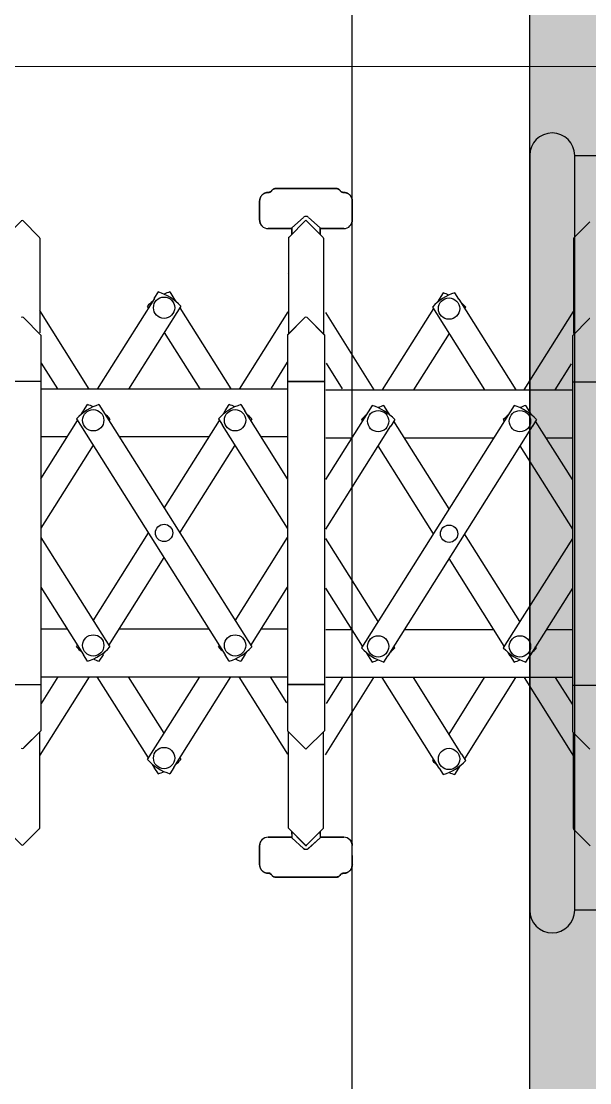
# Model space of a CAD drawing. Header units: millimetres. Extents: x 4836525 to 5356909, y -1773032 to -1295773.
# Drawn here: x 5207400 to 5208041, y -1425779 to -1424583 of the extents above; entities that cross this region are included whole.
import ezdxf

# ---------------------------------------------------------------- set-up
doc = ezdxf.new("R2010")
doc.units = ezdxf.units.MM
doc.header["$LTSCALE"] = 1000
doc.layers.get('DEFPOINTS').update_dxf_attribs({"color": 11})
for name, color, linetype in [('A-FUR', 8, 'Continuous'), ('PAV', 8, 'Continuous'), ('ROAD', 3, 'Continuous'), ('WIN', 8, 'Continuous')]:
    doc.layers.add(name, color=color, linetype=linetype)
doc.layers.add('A-MCAL', color=9, linetype='Continuous', lineweight=25)

# ---------------------------------------------------------------- blocks, each defined once
blk = doc.blocks.new('zw$960B')
at = {"layer": 'WIN', "color": 253, "linetype": 'Continuous'}
for p, q in [((-169.5, -8635.2), (-169.5, -8677)), ((171.7, -8677), (171.7, -8635.2)), ((-332.1, -8675.3), (-350.2, -8657.2)), ((-221.9, -8677), (-241, -8657.9)), ((224.5, -8676.4), (243.6, -8657.4)), ((352.4, -8657.1), (334.3, -8675.2)), ((-332.1, -8675.3), (-332.1, -8675.3)), ((-330.8, -8675.8), (-224.6, -8675.8)), ((-160.9, -8731.4), (-249.2, -8675.8)), ((-221.9, -8677), (223.1, -8677)), ((-161, -8696.2), (-190.2, -8677.8)), ((-160.9, -8955), (-160.9, -8677)), ((-59.9, -8677), (-125.6, -8718.4)), ((-107, -8706.7), (-107, -8677)), ((-97.8, -8736.1), (-4.1, -8677)), ((6.3, -8677), (122.5, -8750.3)), ((62.2, -8677), (138.4, -8725.1)), ((109.2, -8677), (109.2, -8706.7)), ((163.1, -8731.4), (251.4, -8675.8)), ((163.1, -8677), (163.1, -8955)), ((163.1, -8696.2), (193.2, -8677.3)), ((256.9, -8675.8), (225.1, -8675.8)), ((286.6, -8675.8), (256.9, -8675.8)), ((333.1, -8675.7), (286.6, -8675.8)), ((334.3, -8675.2), (334.3, -8675.2)), ((-136.2, -8725), (-143.4, -8729.5)), ((-132.8, -8722.9), (-136.2, -8725.1)), ((-136.2, -8725.1), (-136.2, -8725)), ((-127.4, -8717.3), (-120.2, -8721.8)), ((-120.2, -8721.8), (-120.3, -8721.9)), ((-120.3, -8721.9), (138.4, -8885)), ((129.6, -8717.3), (127.8, -8718.4)), ((128.9, -8718.9), (129.1, -8719.2)), ((138.4, -8725.1), (138.4, -8725)), ((145.6, -8729.5), (138.4, -8725)), ((100, -8736.1), (1.1, -8798.4)), ((-263, -8805), (-160.9, -8740.7)), ((-143.4, -8742.6), (-136.2, -8747.1)), ((-136.2, -8747.1), (-136.2, -8747.1)), ((-136.2, -8747.1), (122.5, -8910.1)), ((122.5, -8750.3), (122.5, -8750.3)), ((122.5, -8750.3), (129.6, -8754.9)), ((138.4, -8747.1), (135, -8749.2)), ((138.4, -8747.1), (145.6, -8742.6)), ((138.4, -8747.1), (138.4, -8747.1)), ((254.6, -8798.3), (163.1, -8740.7)), ((-127.4, -8754.9), (-125.6, -8753.7)), ((127.8, -8753.7), (29, -8816)), ((-107, -8866.5), (-107, -8765.5)), ((109.2, -8765.5), (109.2, -8866.5)), ((-247.1, -8830.2), (-160.9, -8775.9)), ((226.8, -8816), (163.1, -8775.9)), ((-252.4, -8798.3), (-254.2, -8797.2)), ((256.4, -8797.2), (249.2, -8801.7)), ((-263, -8804.9), (-270.2, -8809.5)), ((-263, -8805), (-263, -8804.9)), ((249.3, -8801.8), (163.1, -8856.1)), ((249.3, -8801.8), (249.2, -8801.7)), ((265.2, -8805), (261.8, -8802.9)), ((265.2, -8805), (265.2, -8804.9)), ((272.4, -8809.5), (265.2, -8804.9)), ((-270.2, -8822.6), (-263, -8827.1)), ((-224.6, -8816), (-161, -8856.1)), ((-26.8, -8816), (-125.6, -8878.3)), ((265.2, -8827.1), (272.4, -8822.6)), ((-263, -8827), (-263, -8827.1)), ((-263, -8827), (-259.6, -8829.1)), ((-254.2, -8834.8), (-247, -8830.3)), ((-252.4, -8833.7), (-161, -8891.3)), ((-247, -8830.3), (-247.1, -8830.2)), ((1.1, -8833.6), (-97.8, -8895.9)), ((265.2, -8827), (163.1, -8891.3)), ((254.6, -8833.7), (256.4, -8834.8)), ((265.2, -8827.1), (265.2, -8827)), ((-127.4, -8877.1), (-120.2, -8881.7)), ((-120.2, -8881.7), (-120.3, -8881.8)), ((-4.1, -8955), (-120.3, -8881.8)), ((129.6, -8877.1), (127.8, -8878.3)), ((-136.2, -8884.9), (-143.4, -8889.4)), ((-132.8, -8882.8), (-136.2, -8885)), ((-136.2, -8885), (-136.2, -8884.9)), ((138.4, -8885), (138.4, -8884.9)), ((145.6, -8889.4), (138.4, -8884.9)), ((-248, -8955.4), (-160.9, -8900.6)), ((-143.4, -8902.5), (-136.2, -8907)), ((100, -8895.9), (6.3, -8955)), ((138.4, -8907), (145.6, -8902.5)), ((250.2, -8955.4), (163.1, -8900.6)), ((-59.9, -8955), (-136.2, -8906.9)), ((-136.2, -8906.9), (-136.2, -8907)), ((-127.4, -8914.8), (-125.6, -8913.6)), ((-126.9, -8912.8), (-126.7, -8913.1)), ((127.8, -8913.6), (62.2, -8955)), ((122.5, -8910.2), (129.6, -8914.8)), ((138.4, -8906.9), (135, -8909.1)), ((138.4, -8907), (138.4, -8906.9)), ((-352.1, -8925.1), (-373.8, -8925.1)), ((-373.8, -8925.1), (-352.1, -8925.1)), ((-345.6, -8927.7), (-345.6, -8927.7)), ((-107, -8955), (-107, -8925.4)), ((109.2, -8925.4), (109.2, -8955)), ((345.8, -8927.6), (345.8, -8927.7)), ((373.9, -8925), (352.3, -8925.1)), ((374, -8925.2), (352.4, -8925.2)), ((-342.6, -8934.6), (-342.6, -8961.3)), ((-342.6, -8961.3), (-342.6, -8934.6)), ((-191, -8954.7), (-162, -8936.4)), ((192.4, -8954.2), (163.1, -8935.8)), ((342.8, -8934.6), (342.8, -8961.2)), ((342.8, -8961.4), (342.9, -8934.7)), ((383.5, -8936.8), (383.5, -8935)), ((-387.6, -8943), (-387.6, -9011.6)), ((-387.6, -9011.6), (-387.6, -8943)), ((-387.6, -8953), (-387.6, -8943)), ((-387.6, -8945.7), (-387.6, -9001.6)), ((-387.6, -9008.8), (-387.6, -8953)), ((387.8, -8942.9), (387.8, -9011.5)), ((387.8, -9011.7), (387.8, -8943.1)), ((-343.3, -8961.3), (-355.2, -8974.6)), ((-355.2, -8974.6), (-343.3, -8961.3)), ((-333.1, -8958.2), (-352.2, -8977.3)), ((-352.2, -8977.3), (-333.1, -8958.2)), ((-336.3, -8961.3), (-343.3, -8961.3)), ((-343.3, -8961.3), (-336.3, -8961.3)), ((-333.1, -8958.2), (-333.1, -8958.2)), ((-333.1, -8958.2), (-333.1, -8958.2)), ((-331.8, -8957.6), (-224.1, -8957.6)), ((-331.8, -8957.6), (-223.9, -8957.6)), ((-222.7, -8956.4), (-242.3, -8976.1)), ((-222.9, -8956.4), (-242, -8975.5)), ((-222.9, -8956.4), (222.9, -8956.4)), ((-222.7, -8956.4), (222.9, -8956.4)), ((-170.4, -8998.2), (-170.4, -8956.4)), ((-170.4, -8956.4), (-170.4, -8998.2)), ((170.7, -8956.4), (170.7, -8998.2)), ((170.7, -8998.2), (170.7, -8956.4)), ((222.9, -8956.4), (243.8, -8977.3)), ((222.9, -8956.4), (243.8, -8977.3)), ((332.8, -8957.7), (224.1, -8957.6)), ((332.8, -8957.6), (257.2, -8957.6)), ((332.8, -8957.6), (351.4, -8976.2)), ((332.8, -8957.7), (352.5, -8977.4)), ((336.5, -8961.3), (339.5, -8961.2)), ((339.5, -8961.4), (336.5, -8961.4)), ((339.5, -8961.2), (343.5, -8961.2)), ((339.5, -8961.4), (343.5, -8961.4)), ((343.5, -8961.2), (355.4, -8974.6)), ((355.4, -8974.7), (343.5, -8961.4)), ((-352.2, -8977.3), (-333.1, -8996.4)), ((-333.1, -8996.4), (-352.2, -8977.3)), ((222.9, -8998.2), (243.8, -8977.3)), ((222.9, -8998.2), (243.8, -8977.3)), ((332.8, -8996.9), (352.5, -8977.2)), ((351.4, -8976.2), (351.4, -8976.2)), ((352.5, -8977.2), (351.4, -8976.2)), ((352.5, -8977.4), (351.4, -8978.4)), ((-355.2, -8980), (-343.3, -8993.3)), ((-343.3, -8993.3), (-355.2, -8980)), ((-222.7, -8998.2), (-242.3, -8978.5)), ((-222.9, -8998.2), (-242, -8979.1)), ((332.8, -8997), (351.4, -8978.4)), ((355.4, -8979.9), (343.5, -8993.2)), ((343.5, -8993.3), (355.4, -8980)), ((351.4, -8978.4), (351.4, -8978.4)), ((-387.6, -9001.6), (-387.6, -9011.6)), ((-343.3, -8993.3), (-336.3, -8993.3)), ((-336.3, -8993.3), (-343.3, -8993.3)), ((-342.6, -8993.3), (-342.6, -9020)), ((-342.6, -9020), (-342.6, -8993.3)), ((-333.1, -8996.4), (-333.1, -8996.4)), ((-333.1, -8996.4), (-333.1, -8996.4)), ((-331.8, -8997), (-223.9, -8997)), ((-331.8, -8997), (-224.1, -8997)), ((-291.9, -8997), (-291.5, -8997.2)), ((-248.9, -8997.7), (-161.9, -9052.6)), ((-227.3, -8997), (-225, -8997)), ((-222.9, -8998.2), (222.9, -8998.2)), ((-222.7, -8998.2), (222.9, -8998.2)), ((-192, -8998.5), (-163, -9016.7)), ((-161.9, -8998.2), (-161.9, -9276.2)), ((-60.9, -8998.2), (-137.2, -9046.2)), ((-5.1, -8998.2), (-121.3, -9071.4)), ((-108, -8998.2), (-108, -9027.8)), ((99, -9057.2), (5.3, -8998.2)), ((126.8, -9039.6), (61.2, -8998.2)), ((108.2, -9027.8), (108.2, -8998.2)), ((249.2, -8997.7), (162.2, -9052.6)), ((162.2, -9276.2), (162.2, -8998.2)), ((191.4, -8999), (162.2, -9017.4)), ((228.7, -8997), (224.1, -8997)), ((255.9, -8997), (224.1, -8997)), ((257.2, -8997), (225.8, -8997)), ((332.8, -8996.9), (255.9, -8997)), ((332.8, -8997), (257.2, -8997)), ((339.5, -8993.2), (336.5, -8993.2)), ((336.5, -8993.3), (339.5, -8993.3)), ((339.5, -8993.2), (343.5, -8993.2)), ((339.5, -8993.3), (343.5, -8993.3)), ((342.8, -8993.2), (342.9, -9019.9)), ((342.8, -9020), (342.8, -8993.3)), ((383.5, -9017.8), (383.5, -9019.6)), ((-373.8, -9029.5), (-352.1, -9029.5)), ((-352.1, -9029.5), (-373.8, -9029.5)), ((-345.6, -9026.9), (-345.6, -9026.9)), ((345.8, -9027), (345.8, -9026.9)), ((373.9, -9029.6), (352.3, -9029.5)), ((374, -9029.4), (352.4, -9029.4)), ((-144.4, -9210.7), (121.5, -9043)), ((-144.4, -9050.7), (-137.2, -9046.2)), ((-137.2, -9046.2), (-137.2, -9046.2)), ((-128.4, -9038.4), (-126.6, -9039.6)), ((-127.9, -9040.4), (-127.7, -9040.1)), ((121.5, -9043), (128.6, -9038.4)), ((137.4, -9046.2), (134, -9044.1)), ((137.4, -9046.2), (144.6, -9050.7)), ((137.4, -9046.2), (137.4, -9046.2)), ((0.1, -9119.6), (-98.8, -9057.2)), ((264.2, -9126.2), (162.2, -9061.9)), ((-253.4, -9119.5), (-162, -9061.9)), ((-137.2, -9068.3), (-144.4, -9063.8)), ((-133.8, -9070.4), (-137.2, -9068.2)), ((-137.2, -9068.2), (-137.2, -9068.3)), ((-128.4, -9076), (-121.2, -9071.5)), ((-121.3, -9231.3), (137.4, -9068.2)), ((-121.2, -9071.5), (-121.3, -9071.4)), ((144.6, -9063.8), (137.4, -9068.3)), ((137.4, -9068.2), (137.4, -9068.3)), ((-27.8, -9137.2), (-126.6, -9074.9)), ((128.6, -9076), (126.8, -9074.9)), ((-225.6, -9137.2), (-162, -9097.1)), ((-108, -9086.6), (-108, -9187.7)), ((108.2, -9187.7), (108.2, -9086.6)), ((248.3, -9151.4), (162.2, -9097.1)), ((-255.2, -9118.4), (-248, -9122.9)), ((253.6, -9119.5), (255.4, -9118.4)), ((-271.2, -9130.6), (-264, -9126.1)), ((-263.9, -9126.2), (-264, -9126.1)), ((-263.9, -9126.2), (-260.6, -9124.1)), ((-248, -9122.9), (-248.1, -9123)), ((-248.1, -9123), (-161.9, -9177.3)), ((264.2, -9126.1), (271.4, -9130.6)), ((264.2, -9126.1), (264.2, -9126.2)), ((-264, -9148.3), (-271.2, -9143.7)), ((126.8, -9199.5), (28, -9137.2)), ((225.8, -9137.2), (162.2, -9177.3)), ((271.4, -9143.7), (264.2, -9148.3)), ((-263.9, -9148.2), (-264, -9148.3)), ((-263.9, -9148.2), (-161.9, -9212.5)), ((-253.4, -9154.8), (-255.2, -9156)), ((99, -9217.1), (0.1, -9154.8)), ((253.6, -9154.8), (162.2, -9212.5)), ((248.3, -9151.4), (248.3, -9151.5)), ((255.4, -9156), (248.3, -9151.5)), ((264.2, -9148.2), (260.8, -9150.3)), ((264.2, -9148.2), (264.2, -9148.3)), ((-128.4, -9198.3), (-126.6, -9199.5)), ((5.3, -9276.2), (121.5, -9202.9)), ((121.5, -9202.8), (128.6, -9198.3)), ((121.5, -9202.8), (121.5, -9202.9)), ((137.4, -9206.1), (134, -9204)), ((-98.8, -9217.1), (-5.1, -9276.2)), ((137.4, -9206), (144.6, -9210.6)), ((137.4, -9206.1), (137.4, -9206)), ((-161.9, -9221.8), (-250.2, -9277.4)), ((-137.2, -9228.2), (-144.4, -9223.7)), ((-133.8, -9230.2), (-137.2, -9228.1)), ((-137.2, -9228.1), (-137.2, -9228.2)), ((61.2, -9276.2), (137.4, -9228.1)), ((144.6, -9223.7), (137.4, -9228.2)), ((137.4, -9228.1), (137.4, -9228.2)), ((162.2, -9221.7), (250.4, -9277.4)), ((-128.4, -9235.9), (-121.2, -9231.4)), ((-60.9, -9276.2), (-126.6, -9234.8)), ((-121.2, -9231.4), (-121.3, -9231.3)), ((128.6, -9235.9), (126.8, -9234.8)), ((127.9, -9234.3), (128.1, -9234)), ((-108, -9246.5), (-108, -9276.2)), ((108.2, -9276.2), (108.2, -9246.5)), ((-162, -9257), (-191.2, -9275.4)), ((162.2, -9256.9), (192.2, -9275.9)), ((-222.7, -9276.2), (-242.3, -9295.8)), ((-222.7, -9276.2), (222.9, -9276.2)), ((-170.4, -9276.2), (-170.4, -9318)), ((170.7, -9318), (170.7, -9276.2)), ((222.9, -9276.1), (242, -9295.2)), ((222.9, -9276.2), (242.6, -9295.8)), ((-351.2, -9296), (-333.1, -9277.9)), ((-333.1, -9277.9), (-333.1, -9277.9)), ((-331.8, -9277.4), (-225.1, -9277.4)), ((-317.1, -9277.3), (-317.1, -9277.4)), ((-227.3, -9277.4), (-225, -9277.4)), ((332, -9277.3), (224.2, -9277.4)), ((333.3, -9277.9), (333.3, -9277.9)), ((333.3, -9277.9), (351.4, -9295.9)), ((-351.2, -9296), (-351.2, -9296)), ((-333.1, -9316.2), (-351.2, -9298.1)), ((-351.2, -9298.1), (-351.2, -9298.1)), ((351.4, -9298), (333.3, -9316.1)), ((351.4, -9295.9), (351.4, -9295.9)), ((351.4, -9298.1), (351.4, -9298))]:
    blk.add_line(p, q, dxfattribs=at)
for points in [[(387.8, -9001.7), (387.8, -8944.3), (387.8, -8943.1)], [(387.8, -8952.9), (387.8, -9010.3), (387.8, -9011.5)]]:
    blk.add_lwpolyline(points, dxfattribs=at)
for centre, radius in [((-125.7, -8736.1), 12), ((127.9, -8736.1), 12), ((-252.5, -8816), 12), ((1.1, -8816), 9.74), ((254.7, -8816), 12), ((-125.7, -8895.9), 12), ((127.9, -8895.9), 12), ((-126.7, -9057.2), 12), ((126.9, -9057.2), 12), ((-253.5, -9137.2), 12), ((0.1, -9137.2), 9.74), ((253.7, -9137.2), 12), ((-126.7, -9217.1), 12), ((126.9, -9217.1), 12)]:
    blk.add_circle(centre, radius, dxfattribs=at)
for centre, radius, start, end in [((-239.5, -8656.4), 2.15, 209.9927, 224.989), ((-330.8, -8674), 1.8, 224.9835, 270), ((223.1, -8675.1), 1.9, 270, 315.0032), ((333.1, -8673.9), 1.8, 270.0488, 315.0653), ((-88.7, -8759.4), 57.2, 132.5798, 162.9584), ((90.9, -8759.4), 57.2, 39.5715, 47.4203), ((-88.7, -8712.7), 57.2, 197.0417, 204.0583), ((90.9, -8712.7), 57.2, 312.5798, 342.9584), ((90.9, -8759.4), 57.2, 17.0417, 24.0583), ((-88.7, -8712.7), 57.2, 219.5715, 227.4202), ((-215.5, -8839.3), 57.2, 132.5797, 140.4285), ((217.7, -8839.3), 57.2, 17.0417, 47.4203), ((-215.5, -8792.7), 57.2, 197.0416, 227.4202), ((217.7, -8792.7), 57.2, 335.9417, 342.9584), ((-215.5, -8839.3), 57.2, 155.9417, 162.9583), ((217.7, -8792.7), 57.2, 312.5798, 320.4285), ((-88.7, -8919.3), 57.2, 132.5797, 162.9583), ((90.9, -8919.3), 57.2, 39.5715, 47.4203), ((-88.7, -8872.6), 57.2, 197.0417, 204.0583), ((90.9, -8872.6), 57.2, 312.5798, 342.9584), ((90.9, -8919.3), 57.2, 17.0417, 24.0583), ((-88.7, -8872.6), 57.2, 219.5715, 227.4203), ((-352.1, -8934.6), 9.49, 0, 46.8264), ((-352.1, -8934.6), 9.49, 0, 46.8264), ((352.3, -8934.6), 9.49, 133.2389, 180.0653), ((352.4, -8934.7), 9.49, 133.1082, 179.9347), ((-331.8, -8959.4), 1.8, 90, 135.0165), ((-331.8, -8959.4), 1.8, 90, 135.0165), ((-352.3, -8977.3), 4, 138.2112, 221.7888), ((-352.3, -8977.3), 4, 138.2112, 221.7888), ((-241.1, -8977.3), 1.75, 135.0032, 224.9968), ((-241.1, -8977.3), 1.75, 135.0032, 224.9968), ((-240.5, -8977), 2.15, 135.011, 150.0073), ((352.5, -8977.2), 4, 318.2766, 41.8541), ((352.5, -8977.4), 4, 318.1459, 41.7234), ((-240.5, -8977.5), 2.15, 209.9927, 224.989), ((-331.8, -8995.2), 1.8, 224.9835, 270), ((-331.8, -8995.2), 1.8, 224.9835, 270), ((-352.1, -9020), 9.49, 313.1736, 0), ((-352.1, -9020), 9.49, 313.1736, 0), ((352.3, -9020), 9.49, 179.9347, 226.7611), ((352.4, -9019.9), 9.49, 180.0653, 226.8918), ((-89.7, -9080.6), 57.2, 132.5797, 140.4285), ((89.9, -9080.6), 57.2, 17.0416, 47.4202), ((-89.7, -9033.9), 57.2, 197.0417, 227.4203), ((-89.7, -9080.6), 57.2, 155.9417, 162.9583), ((89.9, -9033.9), 57.2, 335.9417, 342.9583), ((89.9, -9033.9), 57.2, 312.5797, 320.4285), ((-216.5, -9160.5), 57.2, 132.5798, 162.9584), ((216.7, -9160.5), 57.2, 39.5715, 47.4202), ((-216.5, -9113.9), 57.2, 197.0417, 204.0583), ((216.7, -9113.9), 57.2, 312.5797, 342.9583), ((216.7, -9160.5), 57.2, 17.0416, 24.0583), ((-216.5, -9113.9), 57.2, 219.5715, 227.4203), ((-89.7, -9240.4), 57.2, 132.5798, 140.4285), ((89.9, -9240.4), 57.2, 17.0416, 47.4202), ((-89.7, -9193.8), 57.2, 197.1453, 227.4202), ((-89.7, -9240.4), 57.2, 155.9417, 162.9583), ((89.9, -9193.8), 57.2, 335.9417, 342.9583), ((89.9, -9193.8), 57.2, 312.5797, 320.4285), ((-331.8, -9279.2), 1.8, 90, 135.0165), ((332, -9279.1), 1.8, 45.0323, 90.0488), ((-350.1, -9297.1), 1.5, 135.0165, 224.9835), ((-241.1, -9297.1), 1.75, 135.0032, 224.9968), ((241.3, -9297.1), 1.75, 315.0032, 44.9968), ((350.3, -9297), 1.5, 315.0653, 45.0323)]:
    blk.add_arc(centre, radius, start, end, dxfattribs=at)
for points, knots in [([(-373.8, -8925.1), (-374.2, -8925.2), (-375, -8925.2), (-376.3, -8925.5), (-377.5, -8925.9), (-378.6, -8926.5), (-379.6, -8927.2), (-380.6, -8928), (-381.4, -8928.9), (-382, -8930), (-382.6, -8931.1), (-383, -8932.3), (-383.2, -8933.6), (-383.2, -8934.4), (-383.2, -8934.9)], [0, 0, 0, 0, 1.284227, 2.567283, 3.839711, 5.094273, 6.332325, 7.565788, 8.806593, 10.051096, 11.29688, 12.550345, 13.820032, 15.114652, 15.114652, 15.114652, 15.114652]), ([(-383.2, -8934.9), (-383.2, -8934.4), (-383.2, -8933.6), (-383, -8932.3), (-382.6, -8931.1), (-382, -8930), (-381.4, -8928.9), (-380.5, -8928), (-379.6, -8927.1), (-378.6, -8926.4), (-377.5, -8925.9), (-376.3, -8925.4), (-375, -8925.2), (-374.2, -8925.1), (-373.8, -8925.1)], [0, 0, 0, 0, 1.299775, 2.575203, 3.834122, 5.083953, 6.330794, 7.57346, 8.810237, 10.049552, 11.299818, 12.563304, 13.836759, 15.114681, 15.114681, 15.114681, 15.114681]), ([(-345.6, -8927.7), (-345.8, -8927.6), (-346.1, -8927.3), (-346.6, -8926.9), (-347.1, -8926.6), (-347.6, -8926.3), (-348.2, -8926), (-348.8, -8925.7), (-349.5, -8925.5), (-350.2, -8925.3), (-351.1, -8925.2), (-351.8, -8925.1), (-352.1, -8925.1)], [0, 0, 0, 0, 0.606244, 1.218539, 1.833552, 2.449232, 3.073026, 3.728364, 4.438849, 5.228919, 6.128983, 7.16034, 7.16034, 7.16034, 7.16034]), ([(-352.1, -8925.1), (-351.8, -8925.1), (-351.2, -8925.2), (-350.3, -8925.3), (-349.5, -8925.5), (-348.8, -8925.7), (-348.2, -8926), (-347.6, -8926.3), (-347.1, -8926.6), (-346.6, -8926.9), (-346.1, -8927.3), (-345.8, -8927.6), (-345.6, -8927.7)], [0, 0, 0, 0, 1.010436, 1.899943, 2.687377, 3.400773, 4.062147, 4.692805, 5.31365, 5.932618, 6.548969, 7.160367, 7.160367, 7.160367, 7.160367]), ([(345.8, -8927.7), (345.9, -8927.5), (346.2, -8927.2), (346.7, -8926.9), (347.2, -8926.5), (347.7, -8926.2), (348.3, -8925.9), (348.9, -8925.7), (349.6, -8925.4), (350.4, -8925.2), (351.3, -8925.1), (351.9, -8925.1), (352.3, -8925.1)], [0, 0, 0, 0, 0.606235, 1.218522, 1.833527, 2.449202, 3.072991, 3.728324, 4.438806, 5.228874, 6.128937, 7.160293, 7.160293, 7.160293, 7.160293]), ([(352.4, -8925.2), (352, -8925.2), (351.4, -8925.2), (350.5, -8925.4), (349.8, -8925.6), (349.1, -8925.8), (348.5, -8926), (347.9, -8926.3), (347.3, -8926.6), (346.8, -8927), (346.3, -8927.4), (346, -8927.6), (345.9, -8927.8)], [0, 0, 0, 0, 1.010436, 1.899942, 2.687377, 3.400773, 4.062148, 4.692808, 5.313655, 5.932627, 6.548982, 7.160385, 7.160385, 7.160385, 7.160385]), ([(373.9, -8925), (374.3, -8925.1), (375.2, -8925.1), (376.4, -8925.4), (377.6, -8925.8), (378.8, -8926.3), (379.8, -8927.1), (380.7, -8927.9), (381.5, -8928.8), (382.2, -8929.9), (382.7, -8931), (383.1, -8932.2), (383.3, -8933.5), (383.4, -8934.3), (383.4, -8934.8)], [0, 0, 0, 0, 1.284228, 2.567283, 3.83971, 5.094268, 6.332313, 7.565766, 8.806556, 10.051039, 11.2968, 12.550239, 13.819897, 15.114487, 15.114487, 15.114487, 15.114487]), ([(383.5, -8935), (383.5, -8934.5), (383.4, -8933.7), (383.2, -8932.4), (382.8, -8931.2), (382.3, -8930.1), (381.6, -8929), (380.8, -8928.1), (379.9, -8927.2), (378.8, -8926.5), (377.7, -8926), (376.5, -8925.5), (375.3, -8925.3), (374.4, -8925.2), (374, -8925.2)], [0, 0, 0, 0, 1.299807, 2.575266, 3.834215, 5.084076, 6.330943, 7.573631, 8.810427, 10.049756, 11.300033, 12.563525, 13.836983, 15.114905, 15.114905, 15.114905, 15.114905]), ([(-385.4, -8938.8), (-385.6, -8938.9), (-385.9, -8939.2), (-386.4, -8939.6), (-386.7, -8940.1), (-387.1, -8940.6), (-387.3, -8941.2), (-387.5, -8941.8), (-387.6, -8942.4), (-387.6, -8942.8), (-387.6, -8943)], [0, 0, 0, 0, 0.628768, 1.253672, 1.872327, 2.484491, 3.092275, 3.702397, 4.322611, 4.960843, 4.960843, 4.960843, 4.960843]), ([(-387.6, -8943), (-387.6, -8942.8), (-387.6, -8942.4), (-387.5, -8941.7), (-387.3, -8941.2), (-387, -8940.6), (-386.7, -8940.1), (-386.3, -8939.6), (-385.9, -8939.1), (-385.6, -8938.9), (-385.4, -8938.8)], [0, 0, 0, 0, 0.6425, 1.269109, 1.885108, 2.495581, 3.105396, 3.718015, 4.336238, 4.960842, 4.960842, 4.960842, 4.960842]), ([(-383.2, -8934.9), (-383.3, -8935.1), (-383.3, -8935.5), (-383.4, -8936), (-383.6, -8936.6), (-383.8, -8937.1), (-384.1, -8937.6), (-384.5, -8938.1), (-384.9, -8938.5), (-385.2, -8938.7), (-385.4, -8938.8)], [0, 0, 0, 0, 0.591563, 1.175896, 1.755623, 2.333449, 2.912061, 3.493978, 4.081977, 4.676737, 4.676737, 4.676737, 4.676737]), ([(-385.4, -8938.8), (-385.2, -8938.7), (-384.9, -8938.5), (-384.5, -8938), (-384.1, -8937.6), (-383.8, -8937.1), (-383.6, -8936.6), (-383.4, -8936), (-383.3, -8935.4), (-383.3, -8935.1), (-383.2, -8934.9)], [0, 0, 0, 0, 0.598699, 1.193051, 1.780715, 2.361587, 2.936813, 3.510863, 4.089097, 4.676714, 4.676714, 4.676714, 4.676714]), ([(383.4, -8934.8), (383.4, -8935), (383.4, -8935.3), (383.5, -8935.9), (383.7, -8936.5), (383.9, -8937), (384.3, -8937.5), (384.6, -8937.9), (385, -8938.4), (385.4, -8938.6), (385.5, -8938.7)], [0, 0, 0, 0, 0.591549, 1.175869, 1.755585, 2.333401, 2.912005, 3.493916, 4.08191, 4.676667, 4.676667, 4.676667, 4.676667]), ([(385.6, -8938.9), (385.5, -8938.8), (385.1, -8938.6), (384.7, -8938.2), (384.3, -8937.7), (384, -8937.2), (383.8, -8936.7), (383.6, -8936.1), (383.5, -8935.6), (383.5, -8935.2), (383.5, -8935)], [0, 0, 0, 0, 0.598705, 1.193065, 1.780739, 2.361622, 2.93686, 3.510923, 4.089171, 4.676802, 4.676802, 4.676802, 4.676802]), ([(385.5, -8938.7), (385.7, -8938.8), (386.1, -8939), (386.5, -8939.5), (386.9, -8940), (387.2, -8940.5), (387.5, -8941.1), (387.6, -8941.6), (387.7, -8942.3), (387.8, -8942.7), (387.8, -8942.9)], [0, 0, 0, 0, 0.628765, 1.253664, 1.872312, 2.484467, 3.092242, 3.702352, 4.322554, 4.960773, 4.960773, 4.960773, 4.960773]), ([(387.8, -8943.1), (387.8, -8942.9), (387.8, -8942.5), (387.7, -8941.9), (387.5, -8941.3), (387.3, -8940.7), (387, -8940.2), (386.6, -8939.7), (386.1, -8939.3), (385.8, -8939), (385.6, -8938.9)], [0, 0, 0, 0, 0.642513, 1.269136, 1.885148, 2.495633, 3.105459, 3.718088, 4.336319, 4.96093, 4.96093, 4.96093, 4.96093]), ([(-387.6, -9011.6), (-387.6, -9011.8), (-387.6, -9012.2), (-387.5, -9012.8), (-387.3, -9013.4), (-387, -9014), (-386.7, -9014.5), (-386.3, -9015), (-385.9, -9015.4), (-385.6, -9015.7), (-385.4, -9015.8)], [0, 0, 0, 0, 0.6425, 1.269109, 1.885108, 2.495581, 3.105396, 3.718015, 4.336238, 4.960842, 4.960842, 4.960842, 4.960842]), ([(-385.4, -9015.8), (-385.6, -9015.7), (-385.9, -9015.4), (-386.4, -9015), (-386.7, -9014.5), (-387.1, -9014), (-387.3, -9013.4), (-387.5, -9012.8), (-387.6, -9012.2), (-387.6, -9011.8), (-387.6, -9011.6)], [0, 0, 0, 0, 0.628768, 1.253672, 1.872327, 2.484491, 3.092275, 3.702397, 4.322611, 4.960843, 4.960843, 4.960843, 4.960843]), ([(385.5, -9015.9), (385.7, -9015.8), (386.1, -9015.5), (386.5, -9015.1), (386.9, -9014.6), (387.2, -9014.1), (387.5, -9013.5), (387.6, -9012.9), (387.7, -9012.3), (387.8, -9011.9), (387.8, -9011.7)], [0, 0, 0, 0, 0.628765, 1.253664, 1.872312, 2.484467, 3.092242, 3.702352, 4.322554, 4.960773, 4.960773, 4.960773, 4.960773]), ([(387.8, -9011.5), (387.8, -9011.7), (387.8, -9012.1), (387.7, -9012.7), (387.5, -9013.3), (387.3, -9013.9), (387, -9014.4), (386.6, -9014.9), (386.1, -9015.3), (385.8, -9015.6), (385.6, -9015.7)], [0, 0, 0, 0, 0.642513, 1.269136, 1.885148, 2.495633, 3.105459, 3.718088, 4.336319, 4.96093, 4.96093, 4.96093, 4.96093]), ([(-385.4, -9015.8), (-385.2, -9015.9), (-384.9, -9016.1), (-384.5, -9016.5), (-384.1, -9017), (-383.8, -9017.5), (-383.6, -9018), (-383.4, -9018.6), (-383.3, -9019.1), (-383.3, -9019.5), (-383.2, -9019.7)], [0, 0, 0, 0, 0.598699, 1.193051, 1.780715, 2.361587, 2.936813, 3.510863, 4.089097, 4.676714, 4.676714, 4.676714, 4.676714]), ([(-383.2, -9019.7), (-383.3, -9019.5), (-383.3, -9019.1), (-383.4, -9018.6), (-383.6, -9018), (-383.8, -9017.5), (-384.1, -9017), (-384.5, -9016.5), (-384.9, -9016.1), (-385.2, -9015.9), (-385.4, -9015.8)], [0, 0, 0, 0, 0.591563, 1.175896, 1.755623, 2.333449, 2.912061, 3.493978, 4.081977, 4.676737, 4.676737, 4.676737, 4.676737]), ([(-383.2, -9019.7), (-383.2, -9020.2), (-383.2, -9021), (-383, -9022.3), (-382.6, -9023.5), (-382, -9024.6), (-381.4, -9025.7), (-380.5, -9026.6), (-379.6, -9027.5), (-378.6, -9028.2), (-377.5, -9028.7), (-376.3, -9029.1), (-375, -9029.4), (-374.2, -9029.4), (-373.8, -9029.5)], [0, 0, 0, 0, 1.299775, 2.575203, 3.834122, 5.083953, 6.330794, 7.57346, 8.810237, 10.049552, 11.299818, 12.563304, 13.836759, 15.114681, 15.114681, 15.114681, 15.114681]), ([(-373.8, -9029.5), (-374.2, -9029.4), (-375, -9029.4), (-376.3, -9029.1), (-377.5, -9028.7), (-378.6, -9028.1), (-379.6, -9027.4), (-380.6, -9026.6), (-381.4, -9025.6), (-382, -9024.6), (-382.6, -9023.5), (-383, -9022.3), (-383.2, -9021), (-383.2, -9020.2), (-383.2, -9019.7)], [0, 0, 0, 0, 1.284227, 2.567283, 3.839711, 5.094273, 6.332325, 7.565788, 8.806593, 10.051096, 11.29688, 12.550345, 13.820032, 15.114652, 15.114652, 15.114652, 15.114652]), ([(373.9, -9029.6), (374.3, -9029.5), (375.2, -9029.5), (376.4, -9029.2), (377.6, -9028.8), (378.8, -9028.2), (379.8, -9027.5), (380.7, -9026.7), (381.5, -9025.8), (382.2, -9024.7), (382.7, -9023.6), (383.1, -9022.4), (383.3, -9021.1), (383.4, -9020.3), (383.4, -9019.8)], [0, 0, 0, 0, 1.284228, 2.567283, 3.83971, 5.094268, 6.332313, 7.565766, 8.806556, 10.051039, 11.2968, 12.550239, 13.819897, 15.114487, 15.114487, 15.114487, 15.114487]), ([(383.5, -9019.6), (383.5, -9020.1), (383.4, -9020.9), (383.2, -9022.2), (382.8, -9023.4), (382.3, -9024.5), (381.6, -9025.6), (380.8, -9026.5), (379.9, -9027.4), (378.8, -9028.1), (377.7, -9028.6), (376.5, -9029), (375.3, -9029.3), (374.4, -9029.3), (374, -9029.4)], [0, 0, 0, 0, 1.299807, 2.575266, 3.834215, 5.084076, 6.330943, 7.573631, 8.810427, 10.049756, 11.300033, 12.563525, 13.836983, 15.114905, 15.114905, 15.114905, 15.114905]), ([(383.4, -9019.8), (383.4, -9019.6), (383.4, -9019.2), (383.5, -9018.7), (383.7, -9018.1), (383.9, -9017.6), (384.3, -9017.1), (384.6, -9016.6), (385, -9016.2), (385.4, -9016), (385.5, -9015.9)], [0, 0, 0, 0, 0.591549, 1.175869, 1.755585, 2.333401, 2.912005, 3.493916, 4.08191, 4.676667, 4.676667, 4.676667, 4.676667]), ([(385.6, -9015.7), (385.5, -9015.8), (385.1, -9016), (384.7, -9016.4), (384.3, -9016.9), (384, -9017.4), (383.8, -9017.9), (383.6, -9018.5), (383.5, -9019), (383.5, -9019.4), (383.5, -9019.6)], [0, 0, 0, 0, 0.598705, 1.193065, 1.780739, 2.361622, 2.93686, 3.510923, 4.089171, 4.676802, 4.676802, 4.676802, 4.676802]), ([(-352.1, -9029.5), (-351.8, -9029.5), (-351.2, -9029.4), (-350.3, -9029.3), (-349.5, -9029.1), (-348.8, -9028.9), (-348.2, -9028.6), (-347.6, -9028.3), (-347.1, -9028), (-346.6, -9027.7), (-346.1, -9027.3), (-345.8, -9027), (-345.6, -9026.9)], [0, 0, 0, 0, 1.010436, 1.899943, 2.687377, 3.400773, 4.062147, 4.692805, 5.31365, 5.932618, 6.548969, 7.160367, 7.160367, 7.160367, 7.160367]), ([(-345.6, -9026.9), (-345.8, -9027), (-346.1, -9027.3), (-346.6, -9027.7), (-347.1, -9028), (-347.6, -9028.3), (-348.2, -9028.6), (-348.8, -9028.9), (-349.5, -9029.1), (-350.2, -9029.3), (-351.1, -9029.4), (-351.8, -9029.4), (-352.1, -9029.5)], [0, 0, 0, 0, 0.606244, 1.218539, 1.833552, 2.449232, 3.073026, 3.728364, 4.438849, 5.228919, 6.128983, 7.16034, 7.16034, 7.16034, 7.16034]), ([(345.8, -9026.9), (345.9, -9027.1), (346.2, -9027.3), (346.7, -9027.7), (347.2, -9028.1), (347.7, -9028.4), (348.3, -9028.7), (348.9, -9028.9), (349.6, -9029.2), (350.4, -9029.3), (351.3, -9029.5), (351.9, -9029.5), (352.3, -9029.5)], [0, 0, 0, 0, 0.606235, 1.218522, 1.833527, 2.449202, 3.072991, 3.728324, 4.438806, 5.228874, 6.128937, 7.160293, 7.160293, 7.160293, 7.160293]), ([(352.4, -9029.4), (352, -9029.4), (351.4, -9029.4), (350.5, -9029.2), (349.8, -9029), (349.1, -9028.8), (348.5, -9028.5), (347.9, -9028.3), (347.3, -9027.9), (346.8, -9027.6), (346.3, -9027.2), (346, -9026.9), (345.9, -9026.8)], [0, 0, 0, 0, 1.010436, 1.899942, 2.687377, 3.400773, 4.062148, 4.692808, 5.313655, 5.932627, 6.548982, 7.160385, 7.160385, 7.160385, 7.160385])]:
    blk.add_open_spline(points, degree=3, knots=knots, dxfattribs=at)
blk = doc.blocks.new('zw$3394')
at = {"layer": 'A-FUR', "color": 4}
for p, q in [((0, 875.4), (0, 25.4)), ((0, 875.4), (0, 25.4)), ((50.8, 25.4), (50.8, 875.4)), ((50.8, 25.4), (50.8, 875.4)), ((1049.2, 875.4), (1049.2, 25.4)), ((1100, 25.4), (1100, 875.4))]:
    blk.add_line(p, q, dxfattribs=at)
for points in [[(50.8, 875.4), (1049.2, 875.4)], [(50.8, 875.4), (50.8, 25.4)], [(1100, 875.4), (1100, 25.4)], [(1049.2, 25.4), (50.8, 25.4)]]:
    blk.add_lwpolyline(points, dxfattribs=at)
for centre, start, end in [((25.4, 875.4), 0, 180), ((25.4, 875.4), 0, 180), ((1074.6, 875.4), 0, 180), ((25.4, 25.4), 180, 0), ((25.4, 25.4), 180, 0), ((1074.6, 25.4), 180, 0)]:
    blk.add_arc(centre, 25.4, start, end, dxfattribs=at)

msp = doc.modelspace()

# ---------------------------------------------------------------- hatches: boundary and pattern name
at = {"layer": 'PAV'}
h = msp.add_hatch(dxfattribs=at)
h.set_pattern_fill('GRASS', color=256, scale=50, style=0)
h.set_pattern_definition([(90, (5207973.5, -1596912), (-898.025, 898.025), [238.125, -1557.925]), (45, (5207973.5, -1596912), (-898.026, 898.026), [238.125, -1031.875]), (135, (5207973.5, -1596912), (-898.026, -898.026), [238.125, -1031.875])])
edge = h.paths.add_edge_path()
edge.add_ellipse((5212773.5, -1440388), major_axis=(4800, 0), ratio=1, start_angle=180, end_angle=270)
edge.add_line((5212773.5, -1445188), (5212900.7, -1445188))
edge.add_ellipse((5212900.7, -1444388), major_axis=(800, 0), ratio=1, start_angle=270, end_angle=360)
edge.add_line((5213700.7, -1444388), (5213700.7, -1425134.5))
edge.add_line((5213700.7, -1425134.5), (5220100.7, -1425134.5))
edge.add_line((5220100.7, -1425134.5), (5220100.7, -1427688))
edge.add_line((5220100.7, -1427688), (5229700.7, -1427688))
edge.add_line((5229700.7, -1427688), (5229700.7, -1425134.5))
edge.add_line((5229700.7, -1425134.5), (5236100.7, -1425134.5))
edge.add_line((5236100.7, -1425134.5), (5236100.7, -1430188))
edge.add_line((5236100.7, -1430188), (5241300.7, -1430188))
edge.add_line((5241300.7, -1430188), (5241300.7, -1451588))
edge.add_line((5241300.7, -1451588), (5239973.5, -1451588))
edge.add_line((5239973.5, -1451588), (5239973.5, -1587511.9))
edge.add_ellipse((5230773.5, -1587511.9), major_axis=(-9200, 0), ratio=1, start_angle=108.07303, end_angle=180, ccw=False)
edge.add_line((5233627.6, -1596258), (5233627.6, -1596911.7))
edge.add_line((5233627.6, -1596911.7), (5244174.2, -1596912))
edge.add_line((5244174.2, -1596912), (5244187.3, -1510094))
edge.add_line((5244187.3, -1510094), (5244204.1, -1428789.3))
edge.add_line((5244204.1, -1428789.3), (5237236.1, -1421838))
edge.add_line((5237236.1, -1421838), (5208104.2, -1421834.2))
edge.add_ellipse((5213773.5, -1423058.6), major_axis=(5800, 0), ratio=1, start_angle=167.81277, end_angle=180)
edge.add_line((5207973.5, -1423058.6), (5207973.5, -1440388))
edge = h.paths.add_edge_path()
edge.add_ellipse((5212773.5, -1440388), major_axis=(4800, 0), ratio=1, start_angle=180, end_angle=270)
edge.add_line((5212773.5, -1445188), (5212900.7, -1445188))
edge.add_ellipse((5212900.7, -1444388), major_axis=(800, 0), ratio=1, start_angle=270, end_angle=360)
edge.add_line((5213700.7, -1444388), (5213700.7, -1425134.5))
edge.add_line((5213700.7, -1425134.5), (5220100.7, -1425134.5))
edge.add_line((5220100.7, -1425134.5), (5220100.7, -1427688))
edge.add_line((5220100.7, -1427688), (5229700.7, -1427688))
edge.add_line((5229700.7, -1427688), (5229700.7, -1425134.5))
edge.add_line((5229700.7, -1425134.5), (5236100.7, -1425134.5))
edge.add_line((5236100.7, -1425134.5), (5236100.7, -1430188))
edge.add_line((5236100.7, -1430188), (5241300.7, -1430188))
edge.add_line((5241300.7, -1430188), (5241300.7, -1451588))
edge.add_line((5241300.7, -1451588), (5239973.5, -1451588))
edge.add_line((5239973.5, -1451588), (5239973.5, -1587511.9))
edge.add_ellipse((5230773.5, -1587511.9), major_axis=(-9200, 0), ratio=1, start_angle=108.07303, end_angle=180, ccw=False)
edge.add_line((5233627.6, -1596258), (5233627.6, -1596911.7))
edge.add_line((5233627.6, -1596911.7), (5244174.2, -1596912))
edge.add_line((5244174.2, -1596912), (5244187.3, -1510094))
edge.add_line((5244187.3, -1510094), (5244204.1, -1428789.3))
edge.add_line((5244204.1, -1428789.3), (5237236.1, -1421838))
edge.add_line((5237236.1, -1421838), (5208104.2, -1421834.2))
edge.add_ellipse((5213773.5, -1423058.6), major_axis=(5800, 0), ratio=1, start_angle=167.81277, end_angle=180)
edge.add_line((5207973.5, -1423058.6), (5207973.5, -1440388))
h = msp.add_hatch(dxfattribs=at)
h.set_pattern_fill('ANGLE', color=256, scale=100, style=0)
h.set_pattern_definition([(0, (5207973.5, -1596912), (0, 698.5), [508, -190.5]), (90, (5207973.5, -1596912), (-698.5, 4e-14), [508, -190.5])])
edge = h.paths.add_edge_path()
edge.add_ellipse((5212773.5, -1440388), major_axis=(4800, 0), ratio=1, start_angle=180, end_angle=270)
edge.add_line((5212773.5, -1445188), (5212900.7, -1445188))
edge.add_ellipse((5212900.7, -1444388), major_axis=(800, 0), ratio=1, start_angle=270, end_angle=360)
edge.add_line((5213700.7, -1444388), (5213700.7, -1425134.5))
edge.add_line((5213700.7, -1425134.5), (5220100.7, -1425134.5))
edge.add_line((5220100.7, -1425134.5), (5220100.7, -1427688))
edge.add_line((5220100.7, -1427688), (5229700.7, -1427688))
edge.add_line((5229700.7, -1427688), (5229700.7, -1425134.5))
edge.add_line((5229700.7, -1425134.5), (5236100.7, -1425134.5))
edge.add_line((5236100.7, -1425134.5), (5236100.7, -1430188))
edge.add_line((5236100.7, -1430188), (5241300.7, -1430188))
edge.add_line((5241300.7, -1430188), (5241300.7, -1451588))
edge.add_line((5241300.7, -1451588), (5239973.5, -1451588))
edge.add_line((5239973.5, -1451588), (5239973.5, -1587511.9))
edge.add_ellipse((5230773.5, -1587511.9), major_axis=(-9200, 0), ratio=1, start_angle=108.07303, end_angle=180, ccw=False)
edge.add_line((5233627.6, -1596258), (5233627.6, -1596911.7))
edge.add_line((5233627.6, -1596911.7), (5244174.2, -1596912))
edge.add_line((5244174.2, -1596912), (5244187.3, -1510094))
edge.add_line((5244187.3, -1510094), (5244204.1, -1428789.3))
edge.add_line((5244204.1, -1428789.3), (5237236.1, -1421838))
edge.add_line((5237236.1, -1421838), (5208104.2, -1421834.2))
edge.add_ellipse((5213773.5, -1423058.6), major_axis=(5800, 0), ratio=1, start_angle=167.81277, end_angle=180)
edge.add_line((5207973.5, -1423058.6), (5207973.5, -1440388))
edge = h.paths.add_edge_path()
edge.add_ellipse((5212773.5, -1440388), major_axis=(4800, 0), ratio=1, start_angle=180, end_angle=270)
edge.add_line((5212773.5, -1445188), (5212900.7, -1445188))
edge.add_ellipse((5212900.7, -1444388), major_axis=(800, 0), ratio=1, start_angle=270, end_angle=360)
edge.add_line((5213700.7, -1444388), (5213700.7, -1425134.5))
edge.add_line((5213700.7, -1425134.5), (5220100.7, -1425134.5))
edge.add_line((5220100.7, -1425134.5), (5220100.7, -1427688))
edge.add_line((5220100.7, -1427688), (5229700.7, -1427688))
edge.add_line((5229700.7, -1427688), (5229700.7, -1425134.5))
edge.add_line((5229700.7, -1425134.5), (5236100.7, -1425134.5))
edge.add_line((5236100.7, -1425134.5), (5236100.7, -1430188))
edge.add_line((5236100.7, -1430188), (5241300.7, -1430188))
edge.add_line((5241300.7, -1430188), (5241300.7, -1451588))
edge.add_line((5241300.7, -1451588), (5239973.5, -1451588))
edge.add_line((5239973.5, -1451588), (5239973.5, -1587511.9))
edge.add_ellipse((5230773.5, -1587511.9), major_axis=(-9200, 0), ratio=1, start_angle=108.07303, end_angle=180, ccw=False)
edge.add_line((5233627.6, -1596258), (5233627.6, -1596911.7))
edge.add_line((5233627.6, -1596911.7), (5244174.2, -1596912))
edge.add_line((5244174.2, -1596912), (5244187.3, -1510094))
edge.add_line((5244187.3, -1510094), (5244204.1, -1428789.3))
edge.add_line((5244204.1, -1428789.3), (5237236.1, -1421838))
edge.add_line((5237236.1, -1421838), (5208104.2, -1421834.2))
edge.add_ellipse((5213773.5, -1423058.6), major_axis=(5800, 0), ratio=1, start_angle=167.81277, end_angle=180)
edge.add_line((5207973.5, -1423058.6), (5207973.5, -1440388))
h = msp.add_hatch(dxfattribs=at)
h.set_pattern_fill('GRASS', color=256, scale=50, style=0)
h.set_pattern_definition([(90, (5001573.5, -1429608.4), (-898.025, 898.025), [238.125, -1557.925]), (45, (5001573.5, -1429608.4), (-898.0256, 898.0256), [238.125, -1031.875]), (135, (5001573.5, -1429608.4), (-898.0256, -898.0256), [238.125, -1031.875])])
edge = h.paths.add_edge_path()
edge.add_ellipse((5212773.5, -1440388), major_axis=(4800, 0), ratio=1, start_angle=180, end_angle=270)
edge.add_line((5212773.5, -1445188), (5212900.7, -1445188))
edge.add_ellipse((5212900.7, -1444388), major_axis=(800, 0), ratio=1, start_angle=270, end_angle=360)
edge.add_line((5213700.7, -1444388), (5213700.7, -1425134.5))
edge.add_line((5213700.7, -1425134.5), (5220100.7, -1425134.5))
edge.add_line((5220100.7, -1425134.5), (5220100.7, -1427688))
edge.add_line((5220100.7, -1427688), (5229700.7, -1427688))
edge.add_line((5229700.7, -1427688), (5229700.7, -1425134.5))
edge.add_line((5229700.7, -1425134.5), (5236100.7, -1425134.5))
edge.add_line((5236100.7, -1425134.5), (5236100.7, -1430188))
edge.add_line((5236100.7, -1430188), (5241300.7, -1430188))
edge.add_line((5241300.7, -1430188), (5241300.7, -1451588))
edge.add_line((5241300.7, -1451588), (5239973.5, -1451588))
edge.add_line((5239973.5, -1451588), (5239973.5, -1587511.9))
edge.add_ellipse((5230773.5, -1587511.9), major_axis=(-9200, 0), ratio=1, start_angle=108.07303, end_angle=180, ccw=False)
edge.add_line((5233627.6, -1596258), (5233627.6, -1596911.7))
edge.add_line((5233627.6, -1596911.7), (5244174.2, -1596912))
edge.add_line((5244174.2, -1596912), (5244187.3, -1510094))
edge.add_line((5244187.3, -1510094), (5244204.1, -1428789.3))
edge.add_line((5244204.1, -1428789.3), (5237236.1, -1421838))
edge.add_line((5237236.1, -1421838), (5208104.2, -1421834.2))
edge.add_ellipse((5213773.5, -1423058.6), major_axis=(5800, 0), ratio=1, start_angle=167.81277, end_angle=180)
edge.add_line((5207973.5, -1423058.6), (5207973.5, -1440388))

# ---------------------------------------------------------------- linework, layer by layer
at = {"layer": 'DEFPOINTS'}
msp.add_lwpolyline([(5241374.3, -1596611.9), (5241387.3, -1510093.5), (5241403.9, -1429950.9), (5236078.1, -1424637.9), (5107296.2, -1424622), (4981514.4, -1424605.6), (4976201.6, -1429931.1), (4976201.6, -1473998.1), (4973204.8, -1486025.7), (4973205.8, -1510090), (4973206.5, -1596605.5), (5107290.4, -1596608.7)], dxfattribs=at)
at = {"layer": 'PAV'}
msp.add_lwpolyline([(5229700.7, -1425134.5), (5229700.7, -1427688), (5220100.7, -1427688), (5220100.7, -1425134.5), (5213700.7, -1425134.5), (5213700.7, -1444388, -0.414214), (5212900.7, -1445188), (5212773.5, -1445188, -0.414214), (5207973.5, -1440388), (5207973.5, -1423058.6, -0.053227), (5208104.2, -1421834.2), (5237236.1, -1421838), (5244204.1, -1428789.3), (5244187.3, -1510094), (5244174.2, -1596912), (5233627.6, -1596911.7), (5233627.6, -1596258, 0.324567), (5239973.5, -1587511.9), (5239973.5, -1451588), (5241300.7, -1451588), (5241300.7, -1430188), (5236100.7, -1430188), (5236100.7, -1425134.5), (5229700.7, -1425134.5)], format="xyb", dxfattribs=at)
at = {"layer": 'ROAD'}
msp.add_lwpolyline([(5229900.7, -1425334.5), (5229900.7, -1427888), (5219900.7, -1427888), (5219900.7, -1425334.5), (5213900.7, -1425334.5), (5213900.7, -1444388, -0.414214), (5212900.7, -1445388), (5212773.5, -1445388, -0.414214), (5207773.5, -1440388), (5207773.5, -1423058.6, -0.059996), (5207945, -1421634.2), (5237318.8, -1421638), (5244404.1, -1428706.4), (5244387.3, -1510094), (5244374.2, -1597112), (5233427.6, -1597111.7), (5233427.6, -1596111.7, 0.329017), (5239773.5, -1587511.9), (5239773.5, -1451388), (5241100.7, -1451388), (5241100.7, -1430388), (5235900.7, -1430388), (5235900.7, -1425334.5), (5229900.7, -1425334.5)], format="xyb", dxfattribs=at)

# ---------------------------------------------------------------- block references
at = {"layer": 'A-FUR', "rotation": 180}
msp.add_blockref('zw$3394', (5209073.5, -1424709), dxfattribs=at)
at = {"layer": 'A-MCAL', "color": 8, "rotation": 270}
msp.add_blockref('zw$960B', (5216698.6, -1425159.3), dxfattribs=at)

doc.saveas('drawing.dxf')
